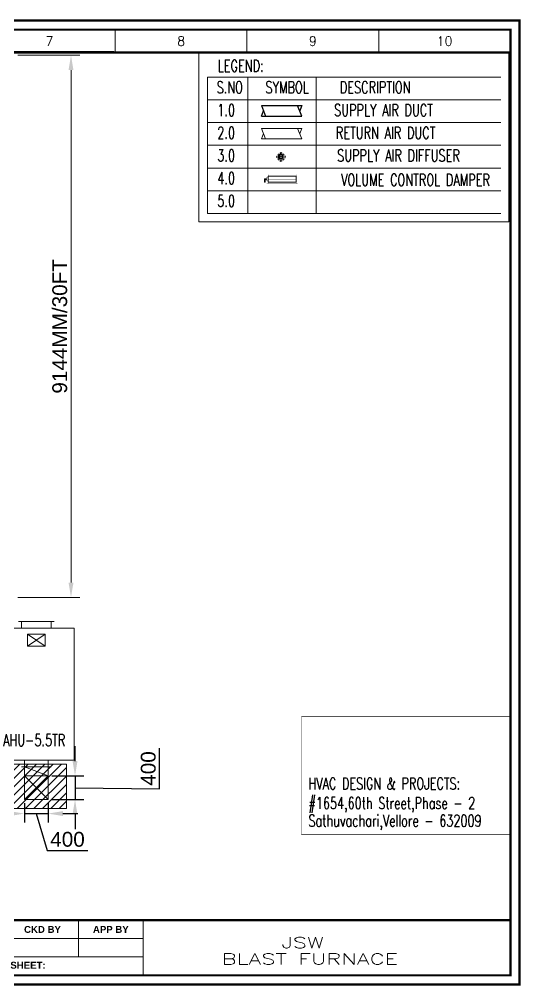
# Model space of a CAD drawing. Header units: millimetres. Extents: x 12167 to 193045, y -399834 to 663.
# Drawn here: x 184582 to 193045, y -399834 to -383532 of the extents above; entities that cross this region are included whole.
import ezdxf
from ezdxf.enums import TextEntityAlignment as Align

# ---------------------------------------------------------------- set-up
doc = ezdxf.new("R2010")
doc.units = ezdxf.units.MM
doc.header["$MEASUREMENT"] = 0
doc.layers.get('0').update_dxf_attribs({"color": 255, "lineweight": 25})
for name, color, linetype, lineweight in [('AC-EQUIPMENT', 5, 'Continuous', 0), ('AC-RAD', 12, 'Continuous', 0), ('AC-SA DIFF', 5, 'Continuous', 0), ('AC-SAD', 3, 'Continuous', 0), ('AC-TEXT', 7, 'Continuous', 0), ('AC-VCD', 7, 'Continuous', 0), ('AM_0', 7, 'Continuous', 0), ('Dimensions Text', 5, 'Continuous', 25), ('DIMLINE', 10, 'Continuous', 18), ('TXT', 7, 'Continuous', 0)]:
    doc.layers.add(name, color=color, linetype=linetype, lineweight=lineweight)
doc.styles.add('ARIAL', font='romans.shx', dxfattribs={"width": 0.7})
doc.styles.add('BOLD', font='arialbd.ttf')
doc.styles.add('ROCK', font='romans.shx', dxfattribs={"width": 0.7, "height": 200})
doc.styles.add('ROMANS', font='romans.shx', dxfattribs={"width": 0.75})
doc.styles.get("Standard").update_dxf_attribs({"font": 'arial.ttf'})
doc.dimstyles.new('DIM-100', dxfattribs={"dimscale": 100, "dimtxt": 2.5, "dimasz": 2.5, "dimexe": 1.5, "dimexo": 0.625, "dimgap": 0.6, "dimtad": 1, "dimzin": 9, "dimdsep": 46, "dimtxsty": 'Standard', "dimcen": 0, "dimclrd": 32, "dimclre": 32, "dimadec": 0, "dimazin": 0, "dimtp": 0.1, "dimtm": 0.1, "dimtfac": 0.71, "dimtofl": 0, "dimtmove": 1, "dimatfit": 3, "dimfxl": 1, "dimtolj": 1, "dimtzin": 7, "dimlwd": -1, "dimlwe": -1, "dimarcsym": 1})

# ---------------------------------------------------------------- blocks, each defined once
blk = doc.blocks.new('*D9')
at = {"layer": 'Defpoints', "color": 0, "transparency": 16777216}
for p in [(184496, -384139), (184496, -393283), (185455, -393283)]:
    blk.add_point(p, dxfattribs=at)
at = {"layer": 'DIMLINE', "color": 32, "linetype": 'ByBlock', "transparency": 16777216}
for p, q in [((184559, -384139), (185605, -384139)), ((185455, -384389), (185455, -393033)), ((184559, -393283), (185605, -393283))]:
    blk.add_line(p, q, dxfattribs=at)
at = {"layer": 'DIMLINE', "color": 32, "transparency": 16777216}
for points in [[(185413, -384389), (185497, -384389), (185455, -384139)], [(185413, -393033), (185497, -393033), (185455, -393283)]]:
    blk.add_solid(points, dxfattribs=at)
at = {"layer": 'DIMLINE', "color": 0, "transparency": 16777216, "insert": (185266, -388711), "char_height": 250, "attachment_point": 5, "rotation": 90}
blk.add_mtext('\\A1;9144MM/30FT', dxfattribs=at)
blk = doc.blocks.new('AC-SAD')
at = {"layer": 'AC-SA DIFF', "true_color": 0x58ba48}
h = blk.add_hatch(color=85, dxfattribs=at)
h.dxf.hatch_style = 1
h.set_gradient(color1=(88, 186, 72), color2=(88, 186, 72), tint=1, name='SPHERICAL')
h.paths.add_polyline_path([(17094, 22086), (17072, 22086), (17072, 22131), (17034, 22056), (17072, 21981), (17072, 22026), (17094, 22026)])
h = blk.add_hatch(color=85, dxfattribs=at)
h.dxf.hatch_style = 1
h.set_gradient(color1=(88, 186, 72), color2=(88, 186, 72), tint=1, name='SPHERICAL')
h.paths.add_polyline_path([(17274, 22296), (17349, 22258), (17304, 22258), (17304, 22236), (17244, 22236), (17244, 22258), (17199, 22258)])
h = blk.add_hatch(color=85, dxfattribs=at)
h.dxf.hatch_style = 1
h.set_gradient(color1=(88, 186, 72), color2=(88, 186, 72), tint=1, name='SPHERICAL')
h.paths.add_polyline_path([(17456, 22026), (17478, 22026), (17478, 21981), (17516, 22056), (17478, 22131), (17478, 22086), (17456, 22086)])
h = blk.add_hatch(color=85, dxfattribs=at)
h.dxf.hatch_style = 1
h.set_gradient(color1=(88, 186, 72), color2=(88, 186, 72), tint=1, name='SPHERICAL')
h.paths.add_polyline_path([(17304, 21876), (17304, 21853), (17349, 21853), (17274, 21816), (17199, 21853), (17244, 21853), (17244, 21876)])
at = {"layer": 'AC-SA DIFF', "color": 7}
for p, q in [((17252, 22078), (17297, 22033)), ((17297, 22078), (17252, 22033))]:
    blk.add_line(p, q, dxfattribs=at)
at = {"layer": 'AC-SA DIFF', "color": 85, "true_color": 0x58ba48, "const_width": 2.5}
for points in [[(17094, 22086), (17072, 22086), (17072, 22131), (17034, 22056), (17072, 21981), (17072, 22026), (17094, 22026)], [(17124, 22206), (17424, 22206), (17424, 21906), (17124, 21906)], [(17162, 22168), (17387, 22168), (17387, 21943), (17162, 21943)], [(17244, 22236), (17244, 22258), (17199, 22258), (17274, 22296), (17349, 22258), (17304, 22258), (17304, 22236)], [(17222, 22108), (17327, 22108), (17327, 22003), (17222, 22003)], [(17454, 22026), (17477, 22026), (17477, 21981), (17514, 22056), (17477, 22131), (17477, 22086), (17454, 22086)], [(17304, 21876), (17304, 21853), (17349, 21853), (17274, 21816), (17199, 21853), (17244, 21853), (17244, 21876)]]:
    blk.add_lwpolyline(points, close=True, dxfattribs=at)
at = {"layer": 'AC-SA DIFF', "color": 7}
for points in [[(17137, 22193), (17412, 22193), (17412, 21918), (17137, 21918)], [(17192, 22138), (17357, 22138), (17357, 21973), (17192, 21973)], [(17252, 22078), (17297, 22078), (17297, 22033), (17252, 22033)]]:
    blk.add_lwpolyline(points, close=True, dxfattribs=at)
at = {"layer": 'AC-SA DIFF', "color": 8}
for points in [[(17257, 22193), (17292, 22193), (17292, 22228), (17257, 22228)], [(17257, 21918), (17292, 21918), (17292, 21884), (17257, 21884)]]:
    blk.add_lwpolyline(points, close=True, dxfattribs=at)
for centre in [(17274, 22210), (17274, 21901)]:
    blk.add_circle(centre, 5.16, dxfattribs=at)
blk = doc.blocks.new('*U21')
at = {"layer": 'AC-VCD', "color": 7}
for points in [[(-25, -5), (-25, 5), (-50, 5), (-50, 50), (-60, 50), (-60, -5), (-25, -5)], [(474, 50), (0, 50), (0, -50), (474, -50)]]:
    blk.add_lwpolyline(points, close=True, dxfattribs=at)
at = {"layer": 'AC-VCD', "color": 7, "const_width": 5}
for points in [[(474, -75), (474, -75), (-25, -75), (0, -75), (0, 75), (-25, 75), (0, 75), (474, 75), (499, 75), (474, 75), (474, -75), (499, -75), (474, -75)], [(474, 0), (0, 0)]]:
    blk.add_lwpolyline(points, dxfattribs=at)
blk.add_lwpolyline([(0, -25), (0, 25), (-25, 25), (-25, -25)], close=True, dxfattribs=at)
blk = doc.blocks.new('A$Cc478e3d8')
at = {"layer": 'AC-TEXT', "const_width": 25}
blk.add_lwpolyline([(-9758, -1032), (-873, -1032), (-873, -6053), (-9758, -6053)], close=True, dxfattribs=at)
at = {"layer": 'AC-TEXT', "style": 'ROMANS', "width": 0.7}
for s, p in [('HVAC DESIGN & PROJECTS:', (-9461, -4132, 0)), ('#1654,60th Street,Phase - 2', (-9461, -4961, 0)), ('Sathuvachari,Vellore - 632009', (-9461, -5710, 0))]:
    blk.add_text(s, height=500, dxfattribs=at).set_placement(p)
blk = doc.blocks.new('SHT')
for p, q in [((36.7, 203), (36.7, 208)), ((36.7, 203), (36.7, 208)), ((65.4, 203), (65.4, 208)), ((65.4, 203), (65.4, 208)), ((94.1, 203), (94.1, 208)), ((94.1, 203), (94.1, 208)), ((122.8, 203), (122.8, 208)), ((122.8, 203), (122.8, 208)), ((151.5, 203), (151.5, 208)), ((151.5, 203), (151.5, 208)), ((180.2, 203), (180.2, 208)), ((180.2, 203), (180.2, 208)), ((208.9, 203), (208.9, 208)), ((208.9, 203), (208.9, 208)), ((237.6, 203), (237.6, 208)), ((237.6, 203), (237.6, 208)), ((266.3, 203), (266.3, 208)), ((266.3, 203), (266.3, 208)), ((13, 182.25), (8, 182.25)), ((13, 182.25), (8, 182.25)), ((13, 156.5), (8, 156.5)), ((13, 156.5), (8, 156.5)), ((13, 130.75), (8, 130.75)), ((13, 130.75), (8, 130.75)), ((13, 105), (8, 105)), ((13, 105), (8, 105)), ((13, 79.25), (8, 79.25)), ((13, 79.25), (8, 79.25)), ((13, 53.5), (8, 53.5)), ((13, 53.5), (8, 53.5)), ((13, 27.75), (8, 27.75)), ((13, 27.75), (8, 27.75)), ((215, 14), (13, 14)), ((215, 10), (13, 10)), ((215, 6), (13, 6))]:
    blk.add_line(p, q)
at = {"color": 7}
for p, q in [((21, 14), (21, 2)), ((21, 14), (21, 2)), ((48.54, 2), (48.54, 14)), ((48.54, 2), (48.54, 14)), ((84.54, 2), (84.54, 14)), ((185.2, 2), (185.2, 14)), ((200.85, 6), (200.85, 14))]:
    blk.add_line(p, q, dxfattribs=at)
at = {"const_width": 0.5}
for points in [[(297, 0), (297, 210), (0, 210), (0, 0), (297, 0)], [(295, 2), (295, 208), (8, 208), (8, 2)], [(295, 14), (295, 203), (13, 203.21), (13, 14)]]:
    blk.add_lwpolyline(points, close=True, dxfattribs=at)
blk.add_lwpolyline([(295, 203), (13, 203), (13, 2)], dxfattribs=at)
at = {"color": 7, "const_width": 0.21}
for points in [[(64.54, 2), (64.54, 14)], [(166.81, 2), (166.81, 14)], [(215, 2), (215, 14)]]:
    blk.add_lwpolyline(points, dxfattribs=at)
at = {"color": 243, "style": 'ROCK', "width": 1.5}
blk.add_text('JSW', height=2.4, dxfattribs=at).set_placement((245.13, 9.12), align=Align.MIDDLE_LEFT)
at = {"color": 8, "style": 'ROCK', "width": 1.5}
blk.add_text('BLAST FURNACE', height=2.4, dxfattribs=at).set_placement((232.09, 5.56), align=Align.MIDDLE_LEFT)
at = {"layer": 'AC-TEXT', "color": 7, "style": 'ROCK'}
for s, p in [('JSW BLAST FURNACE', (86.54, 12)), ('JSW BLAST FURNACE', (86.54, 8)), ('DWG/SMS/JSW BF-1/ LAYOUT', (86.54, 4))]:
    blk.add_text(s, height=1.8, dxfattribs=at).set_placement(p, align=Align.MIDDLE_LEFT)
at = {"layer": 'TXT'}
for s, height, style, p in [('1', 2, 'ARIAL', (22.35, 205.5)), ('2', 2, 'ARIAL', (51.05, 205.5)), ('3', 2, 'ARIAL', (79.75, 205.5)), ('4', 2, 'ARIAL', (108.45, 205.5)), ('5', 2, 'ARIAL', (137.15, 205.5)), ('6', 2, 'ARIAL', (165.85, 205.5)), ('7', 2, 'ARIAL', (194.55, 205.5)), ('8', 2, 'ARIAL', (223.25, 205.5)), ('9', 2, 'ARIAL', (251.95, 205.5)), ('10', 2, 'ARIAL', (280.65, 205.5)), ('A', 2, 'ARIAL', (10.5, 195.13)), ('B', 2, 'ARIAL', (10.5, 169.37)), ('C', 2, 'ARIAL', (10.5, 143.63)), ('D', 2, 'ARIAL', (10.5, 117.87)), ('E', 2, 'ARIAL', (10.5, 92.12)), ('F', 2, 'ARIAL', (10.5, 66.38)), ('G', 2, 'ARIAL', (10.5, 40.63)), ('H', 2, 'ARIAL', (10.5, 14.87)), ('CKD BY', 1.5, 'BOLD', (193.02, 12)), ('APP BY', 1.5, 'BOLD', (207.92, 12)), ('DRN BY', 1.5, 'BOLD', (176.65, 11.75)), ('0', 1.5, 'BOLD', (17, 8)), ('FOR APPROVAL', 1.5, 'BOLD', (32.24, 8)), ('REV', 1.5, 'BOLD', (17, 4)), ('DESCRIPTION', 1.5, 'BOLD', (31.87, 4)), ('DATE', 1.5, 'BOLD', (56.54, 4))]:
    blk.add_text(s, height=height, dxfattribs=dict(at, style=style)).set_placement(p, align=Align.MIDDLE_CENTER)
at = {"layer": 'TXT', "style": 'ARIAL'}
for s, p in [('This drawing and design is the property of JSW Steel ltd,BLAST FURNACE and must not be copied ', (2.09, 1.43)), ('or lent without their permission in written', (4.54, 1.43))]:
    blk.add_text(s, height=1.8, rotation=90, dxfattribs=at).set_placement(p, align=Align.MIDDLE_LEFT)
at = {"layer": 'TXT', "style": 'BOLD'}
for s, p in [('TITLE ', (66.54, 12)), ('PROJECT', (66.54, 8)), ('DWG NO', (66.54, 4)), ('SHEET:     ', (186.03, 4.2))]:
    blk.add_text(s, height=1.5, dxfattribs=at).set_placement(p, align=Align.MIDDLE_LEFT)
blk = doc.blocks.new('AHU-9TR')
at = {"layer": 'AC-EQUIPMENT'}
for p, q in [((1137, -11819), (1137, -12419)), ((1137, -11869), (1252, -11869)), ((3592, -11869), (3592, -12369)), ((1352, -11969), (1552, -12269)), ((1552, -11969), (1352, -12269)), ((3592, -11919), (3477, -11919)), ((1137, -12369), (1252, -12369)), ((3592, -12319), (3477, -12319))]:
    blk.add_line(p, q, dxfattribs=at)
for points in [[(1252, -12759), (3477, -12759), (3477, -11479), (1252, -11479)], [(1352, -11969), (1352, -12269), (1552, -12269), (1552, -11969)]]:
    blk.add_lwpolyline(points, close=True, dxfattribs=at)
blk = doc.blocks.new('*D32')
at = {"layer": 'Defpoints', "color": 0, "transparency": 16777216}
for p in [(185068, -396295), (185068, -396695), (185523, -396695)]:
    blk.add_point(p, dxfattribs=at)
at = {"layer": 'Dimensions Text', "color": 32, "linetype": 'ByBlock', "transparency": 16777216}
for p, q in [((185523, -396045), (185523, -395795)), ((186948, -396511), (186948, -395829)), ((185131, -396295), (185673, -396295)), ((185523, -396295), (185523, -396695)), ((185523, -396495), (186948, -396511)), ((185131, -396695), (185673, -396695)), ((185523, -396945), (185523, -397195))]:
    blk.add_line(p, q, dxfattribs=at)
at = {"layer": 'Dimensions Text', "color": 32, "transparency": 16777216}
for points in [[(185481, -396045), (185564, -396045), (185523, -396295)], [(185481, -396945), (185564, -396945), (185523, -396695)]]:
    blk.add_solid(points, dxfattribs=at)
at = {"layer": 'Dimensions Text', "color": 0, "transparency": 16777216, "insert": (186760, -396170), "char_height": 250, "attachment_point": 5, "rotation": 90}
blk.add_mtext('\\A1;400', dxfattribs=at)
blk = doc.blocks.new('*D33')
at = {"layer": 'Defpoints', "color": 0, "transparency": 16777216}
for p in [(184668, -396695), (185068, -396695), (185068, -396931)]:
    blk.add_point(p, dxfattribs=at)
at = {"layer": 'Dimensions Text', "color": 32, "linetype": 'ByBlock', "transparency": 16777216}
for p, q in [((184668, -396757), (184668, -397081)), ((185068, -396757), (185068, -397081)), ((184418, -396931), (184168, -396931)), ((184668, -396931), (185068, -396931)), ((184868, -396931), (185055, -397554)), ((185318, -396931), (185568, -396931)), ((185055, -397554), (185737, -397554))]:
    blk.add_line(p, q, dxfattribs=at)
at = {"layer": 'Dimensions Text', "color": 32, "transparency": 16777216}
for points in [[(184418, -396889), (184418, -396972), (184668, -396931)], [(185318, -396889), (185318, -396972), (185068, -396931)]]:
    blk.add_solid(points, dxfattribs=at)
at = {"layer": 'Dimensions Text', "color": 0, "transparency": 16777216, "insert": (185396, -397366), "char_height": 250, "attachment_point": 5}
blk.add_mtext('\\A1;400', dxfattribs=at)

msp = doc.modelspace()

# ---------------------------------------------------------------- hatches: boundary and pattern name
at = {"layer": 'AC-SAD'}
h = msp.add_hatch(dxfattribs=at)
h.set_pattern_fill('ANSI31', color=17, scale=800)
h.set_pattern_definition([(45, (180488.07, -385771.78), (-70.7107, 70.7107), [])])
h.paths.add_polyline_path([(185377.685, -396844.744), (185377.685, -396094.744), (179798.485, -396094.744), (179798.485, -396844.744)])
h.paths.add_polyline_path([(180508.485, -396694.744), (180108.485, -396694.744), (180108.485, -396294.744), (180108.485, -396144.744), (180508.485, -396144.744), (180508.485, -396294.744)], flags=16)

# ---------------------------------------------------------------- linework, layer by layer
at = {"layer": 'AC-RAD'}
for p, q in [((188668.257, -385371.157), (189349.918, -385371.157)), ((188668.257, -385371.157), (188738.62, -385547.032)), ((189349.918, -385547.032), (189279.554, -385371.157)), ((189349.918, -385371.157), (189314.736, -385459.095)), ((188668.257, -385547.032), (188703.438, -385459.095)), ((188668.257, -385547.032), (189349.918, -385547.032))]:
    msp.add_line(p, q, dxfattribs=at)
at = {"layer": 'AC-SAD', "lineweight": 25}
for p, q in [((188668.257, -384987.968), (189349.918, -384987.968)), ((188668.257, -384987.968), (188738.62, -385163.843)), ((189349.918, -385163.843), (189279.554, -384987.968)), ((189349.918, -384987.968), (189314.736, -385075.905)), ((188668.257, -385163.843), (188703.438, -385075.905)), ((188668.257, -385163.843), (189349.918, -385163.843))]:
    msp.add_line(p, q, dxfattribs=at)
at = {"layer": 'AC-SAD'}
for p, q in [((184668.485, -396144.744), (185068.485, -396294.744)), ((184668.485, -396294.744), (185068.485, -396694.744)), ((184668.485, -396694.744), (185068.485, -396294.744))]:
    msp.add_line(p, q, dxfattribs=at)
for points in [[(179798.485, -396844.744), (179798.485, -396094.744), (185377.685, -396094.744), (185377.685, -396844.744)], [(184668.485, -396294.744), (185068.485, -396294.744), (185068.485, -396144.744), (184668.485, -396144.744)], [(184668.485, -396294.744), (185068.485, -396294.744), (185068.485, -396694.744), (184668.485, -396694.744)]]:
    msp.add_lwpolyline(points, close=True, dxfattribs=at)
at = {"layer": 'AC-TEXT'}
for p, q in [((187756.065, -384507.556), (192707.297, -384507.556)), ((187756.065, -384507.556), (187756.065, -386806.694)), ((188440.085, -384507.556), (188440.085, -386806.694)), ((189593.552, -384507.556), (189593.552, -386806.694)), ((187756.065, -384890.746), (192707.297, -384890.746)), ((187756.065, -385273.936), (192707.297, -385273.936)), ((187756.065, -385657.125), (192707.297, -385657.125)), ((187756.065, -386040.315), (192707.297, -386040.315)), ((187756.065, -386423.504), (192707.297, -386423.504)), ((187756.065, -386806.694), (192707.297, -386806.694))]:
    msp.add_line(p, q, dxfattribs=at)
msp.add_lwpolyline([(187614.55, -384093.193), (192846.851, -384093.193), (192846.851, -386950.593), (187614.55, -386950.593)], close=True, dxfattribs=at)

# ---------------------------------------------------------------- block references
at = {"layer": 'AC-EQUIPMENT', "xscale": -1, "rotation": 90}
msp.add_blockref('AHU-9TR', (172749.572, -392552.375), dxfattribs=at)
at = {"layer": 'AC-SAD', "xscale": -0.35, "yscale": 0.35, "zscale": 0.35, "rotation": 180}
msp.add_blockref('AC-SAD', (182951.786, -378132.491), dxfattribs=at)
at = {"layer": 'AC-TEXT', "xscale": 0.3967862490756953, "yscale": 0.3967862490756953, "zscale": 0.3967862490756953}
msp.add_blockref('A$Cc478e3d8', (193217.159, -394884.02), dxfattribs=at)
at = {"layer": 'AC-VCD', "linetype": 'Continuous', "xscale": -1, "rotation": 180.0001554207634}
msp.add_blockref('*U21', (188781.81, -386227.51), dxfattribs=at)
at = {"layer": 'AM_0', "xscale": 77.4441282703737, "yscale": 77.4441282703737, "zscale": 77.4441282703737}
msp.add_blockref('SHT', (170024.781, -399814.351), dxfattribs=at)

# ---------------------------------------------------------------- texts
at = {"layer": 'AC-TEXT', "style": 'ARIAL', "width": 0.7}
for s, p in [('LEGEND:', (188706.219, -384315.487)), ('S.NO', (188357.323, -384679.386)), ('SYMBOL', (189468.287, -384679.386)), ('DESCRIPTION', (191186.051, -384679.386)), ('1.0', (188223.995, -385062.576)), ('SUPPLY AIR DUCT', (191564.623, -385062.576)), ('2.0', (188223.995, -385445.765)), ('RETURN AIR DUCT', (191605.454, -385445.765)), ('3.0', (188223.995, -385828.955)), ('SUPPLY AIR DIFFUSER', (192017.465, -385828.955)), ('4.0', (188223.995, -386212.145)), ('VOLUME CONTROL DAMPER', (192525.995, -386240.338)), ('5.0', (188223.995, -386595.334))]:
    msp.add_text(s, height=200, dxfattribs=at).set_placement(p, align=Align.MIDDLE_RIGHT)
msp.add_text('AHU-5.5TR', height=200, dxfattribs=at).set_placement((184308.638, -395790.839))

# ---------------------------------------------------------------- dimensions: what is measured, and where the dimension line sits
at = {"layer": 'Dimensions Text'}
dim = msp.add_linear_dim(base=(185522.824, -396694.744), p1=(185068.485, -396294.744), p2=(185068.485, -396694.744), angle=90, dimstyle='DIM-100', dxfattribs=at)
dim.commit()
dim.dimension.update_dxf_attribs({"geometry": '*D32', "text_midpoint": (186947.773, -396450.882), "dimtype": 160})
dim = msp.add_linear_dim(base=(185068.485, -396930.708), p1=(184668.485, -396694.744), p2=(185068.485, -396694.744), dimstyle='DIM-100', dxfattribs=at)
dim.commit()
dim.dimension.update_dxf_attribs({"geometry": '*D33', "text_midpoint": (185115.364, -397365.994)})
at = {"layer": 'DIMLINE'}
dim = msp.add_linear_dim(base=(185454.912, -393283.483), p1=(184496.485, -384139.483), p2=(184496.485, -393283.483), angle=90, text='<>MM/30FT', dimstyle='DIM-100', dxfattribs=at)
dim.commit()
dim.dimension.update_dxf_attribs({"geometry": '*D9', "text_midpoint": (185265.564, -388711.483)})

doc.saveas('drawing.dxf')
